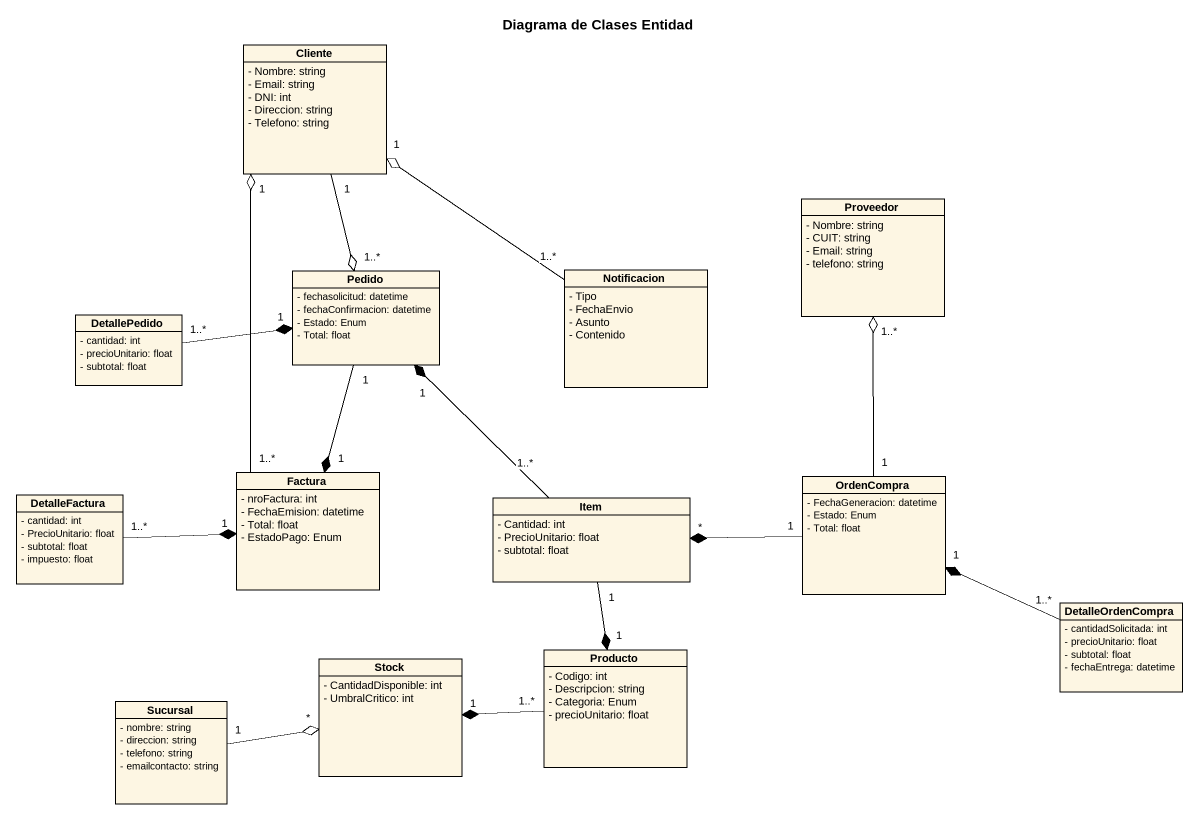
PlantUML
@startuml
title Diagrama de Clases Entidad
hide circle
hide empty members
skinparam classAttributeIconSize 0
class Cliente {
  - Nombre: string
  - Email: string
  - DNI: int
  - Direccion: string
  - Telefono: string
}
class Proveedor {
  - Nombre: string
  - CUIT: string
  - Email: string
  - telefono: string
}
class Pedido {
  - fechasolicitud: datetime
  - fechaConfirmacion: datetime
  - Estado: Enum
  - Total: float
}
class Notificacion {
  - Tipo
  - FechaEnvio
  - Asunto
  - Contenido
}
class DetallePedido {
  - cantidad: int
  - precioUnitario: float
  - subtotal: float
}
class DetalleFactura {
  - cantidad: int
  - PrecioUnitario: float
  - subtotal: float
  - impuesto: float
}
class Factura {
  - nroFactura: int
  - FechaEmision: datetime
  - Total: float
  - EstadoPago: Enum
}
class Item {
  - Cantidad: int
  - PrecioUnitario: float
  - subtotal: float
}
class OrdenCompra {
  - FechaGeneracion: datetime
  - Estado: Enum
  - Total: float
}
class DetalleOrdenCompra {
  - cantidadSolicitada: int
  - precioUnitario: float
  - subtotal: float
  - fechaEntrega: datetime
}
class Stock {
  - CantidadDisponible: int
  - UmbralCritico: int
}
class Producto {
  - Codigo: int
  - Descripcion: string
  - Categoria: Enum
  - precioUnitario: float
}
class Sucursal {
  - nombre: string
  - direccion: string
  - telefono: string
  - emailcontacto: string
}
Cliente "1" --o "1..*" Pedido
Pedido "1" --* "1" Factura
Notificacion "1..*" -up-o "1" Cliente
DetallePedido "1..*" -right-* "1" Pedido
DetalleFactura "1..*" -right-* "1" Factura
Factura "1..*" -up-o "1" Cliente
Item "1..*" -up-* "1" Pedido
Item "1" --* "1" Producto
OrdenCompra "1" -up-o "1..*" Proveedor
OrdenCompra "1" -left-* "*" Item
DetalleOrdenCompra "1..*" -left-* "1" OrdenCompra
Producto "1..*" -left-* "1" Stock
Sucursal "1" -right-o "*" Stock
@enduml
